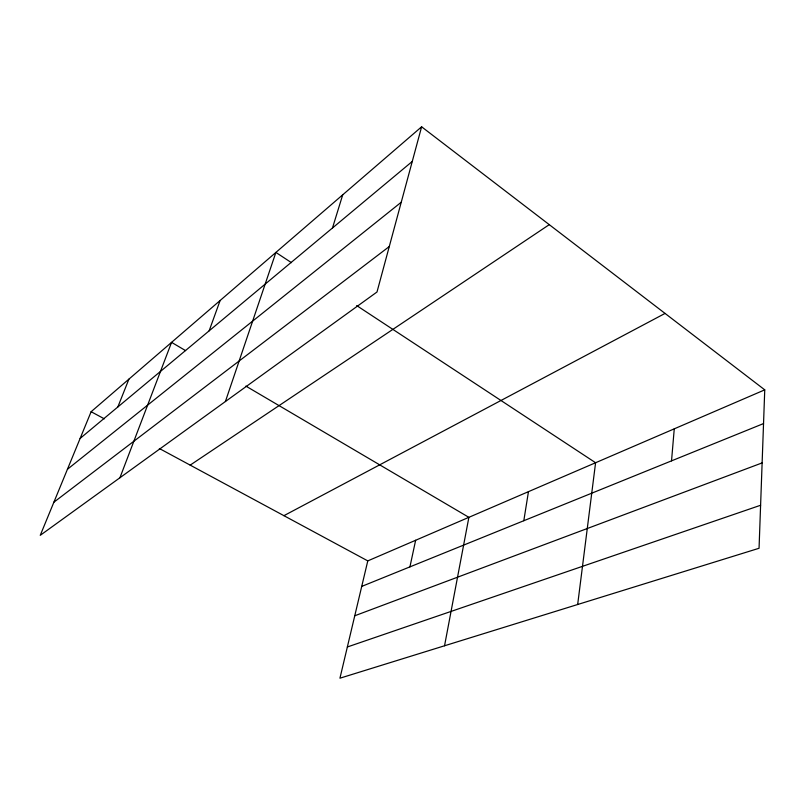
<?xml version="1.0" encoding="UTF-8"?>
<svg xmlns="http://www.w3.org/2000/svg" width="805" height="805" viewBox="0 0 805 805"><rect width="100%" height="100%" fill="white"/><g stroke="black" fill="none" stroke-linecap="round" stroke-linejoin="round"><path stroke-width="1.21" d="M764.75 389.851L759.055 548.275L339.941 678.202L367.784 560.894L764.75 389.851L421.619 126.798L91.126 411.717L40.25 535.325L377.002 291.994L421.619 126.798M671.531 460.863L674.258 428.844M577.668 604.505L595.589 462.744L356.675 305.568M523.803 520.734L528.462 491.664M444.541 645.781L468.882 517.333L245.867 386.088M409.926 566.881L415.642 540.276M332.485 227.986L342.719 194.81M225.41 401.524L275.894 252.428L291.43 262.651M209.139 330.845L220.127 300.496M119.925 477.747L171.566 342.367L185.593 350.618M117.832 406.988L128.911 379.145M80.128 438.423L412.251 161.463M67.429 469.295L401.242 202.226M53.875 502.219L389.278 246.541M190.181 465.129L549.262 224.655M283.924 515.673L665.051 313.417M361.737 586.402L763.532 423.581M354.764 615.775L762.124 462.905M347.358 646.979L760.604 505.258M91.126 411.717L104.318 418.831M159.34 448.496L367.784 560.894"/></g></svg>
